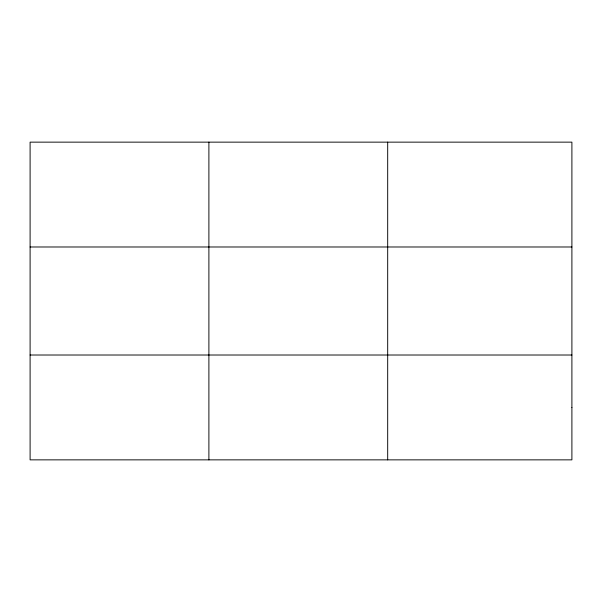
<?xml version="1.0" encoding="UTF-8"?>
<svg xmlns="http://www.w3.org/2000/svg" width="602" height="602" viewBox="0 0 602 602"><rect width="100%" height="100%" fill="white"/><g stroke="black" fill="none" stroke-linecap="round" stroke-linejoin="round"><path stroke-width="0.9" d="M208.894 142.14L208.894 459.86M387.688 142.14L387.688 459.86M30.1 246.986L571.9 246.986M30.1 355.014L571.9 355.014M571.9 407.434L571.9 459.86L30.1 459.86L30.1 142.14L571.9 142.14L571.9 407.434"/></g></svg>
